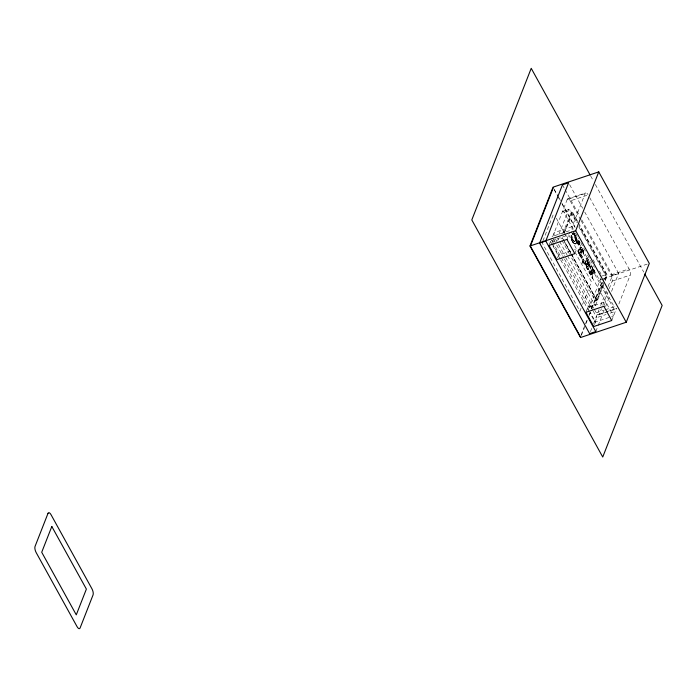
<?xml version="1.0" encoding="UTF-8"?>
<svg xmlns="http://www.w3.org/2000/svg" width="697" height="697" viewBox="0 0 697 697"><rect width="100%" height="100%" fill="white"/><g stroke="black" fill="none" stroke-linecap="round" stroke-linejoin="round"><path stroke-width="0.52" stroke-dasharray="3.48 2.61" d="M593.391 271.063C595.552 280.874 590.917 260.155 593.147 271.839M578.301 243.898L578.222 242.87M579.181 242.303L579.129 241.598L578.858 243.48M581.803 257.411C583.476 255.729 578.266 254.579 580.209 251.756A1.742 0.68 71.5 0 1 580.505 251.817L580.584 251.87A1.316 0.514 71.5 0 1 580.88 252.236L581.045 252.541A4.243 1.664 71.5 0 1 581.368 253.272L581.803 251.965L581.246 249.448A1.211 0.47 71.5 0 1 581.812 249.692L581.873 249.787A1.76 0.688 71.5 0 1 582.073 250.127L582.134 250.258A1.385 0.54 71.5 0 1 582.317 250.781A1.507 0.592 71.5 0 1 582.413 251.329C584.504 257.228 583.685 246.764 580.401 247.235M576.689 241.136L576.646 239.62A5.463 2.143 71.5 0 0 576.463 238.531A5.193 2.039 71.5 0 0 576.001 236.893L574.772 234.305M578.196 243.096L578.44 243.854M583.624 252.872L583.546 253.621L581.664 249.378L582.361 252.096M575.487 239.559L575.33 237.729A2.814 1.106 71.5 0 0 575.042 236.823L574.171 235.246A2.57 1.002 71.5 0 0 573.23 234.689L572.394 233.425M575.304 240.439C577.43 238.993 572.586 233.207 574.424 235.351C575.391 236.806 575.992 238.679 575.434 240.395C572.612 245.614 571.348 230.446 571 237.564A4.348 1.708 71.5 0 0 571.261 238.74L572.028 240.753A7.362 2.884 71.5 0 0 572.734 242.051L573.283 242.861A5.184 2.03 71.5 0 0 574.101 243.706A5.62 2.204 71.5 0 0 574.894 244.089C578.902 241.964 576.131 235.203 573.561 232.598M572.167 236.797L572.159 238.226A2.544 0.993 71.5 0 0 572.289 238.923A2.561 1.002 71.5 0 0 572.594 239.82L572.795 240.247A3.459 1.359 71.5 0 0 573.213 240.962L573.37 241.171A2.744 1.072 71.5 0 0 573.823 241.624L574.546 241.737L573.039 240.413L572.307 236.745L570.939 235.246M581.211 249.787L581.803 251.965L581.368 253.272M583.406 253.664L583.311 250.781L581.603 247.81A3.38 1.324 71.5 0 0 581.063 247.339M587.876 262.63A3.894 1.525 71.5 0 1 588.442 263.989C588.799 262.02 584.87 258.857 585.131 262.821C583.886 265.566 591.073 273.128 587.423 266.899A1.838 0.723 71.5 0 1 587.066 266.829M588.442 263.989L588.686 262.586L586.647 258.892L587.24 257.681L590.089 262.839L589.313 267.23L587.928 264.564A2.1 0.828 71.5 0 0 587.632 263.902L587.362 263.483A1.629 0.636 71.5 0 0 587.005 263.161L586.343 263.605M587.24 257.681L586.787 258.848L588.826 262.542L588.582 263.945L586.508 260.939M589.174 267.282L590.089 262.839M576.558 242.059L576.314 237.389L573.779 232.964A4.74 1.856 71.5 0 0 573.309 232.563M576.776 241.563L576.445 242.495M582.387 260.713L582.753 259.894M585.219 261.898L585.192 264.581A3.746 1.472 71.5 0 0 585.602 265.932L585.985 266.82A5.602 2.196 71.5 0 0 586.595 267.892L587.144 268.615A3.668 1.438 71.5 0 0 588.277 269.181L588.677 269.007M575.583 239.812L574.947 241.258M594.271 273.668L593.905 270.131L591.77 266.646A3.581 1.403 71.5 0 0 591.274 266.428L590.559 267.988L591.143 272.1M579.268 242.643L578.98 243.175M589.313 267.23C587.58 259.842 584.417 265.243 587.684 266.794M578.153 242.634L578.545 241.894M586.421 263.719L586.604 265.914L587.763 266.812M578.162 242.582L578.606 241.754M581.098 249.726L581.699 249.395L581.167 249.561M581.272 249.587L581.063 249.953A1.455 0.566 71.5 0 0 581.193 250.955L581.664 252.009M585.131 261.715L585.672 260.861A3.86 1.516 71.5 0 1 586.316 260.844L586.639 260.896M576.585 242.443L575.975 243.549M579.991 252.096L580.043 253.935L581.045 255.215M579.094 243.183L578.806 243.802M542.946 240.944L553.706 213.5M552.329 244.83L550.247 241.057L551.318 238.33M549.332 244.525L550.761 240.883L551.806 242.783M552.677 236.605L567.184 199.542L585.149 193.539A4.705 1.847 71.5 0 1 588.007 194.576M558.837 234.549L568.63 209.562A2.352 0.924 71.5 0 1 570.155 210.241L576.968 222.57M562.836 233.486L570.991 212.672L572.533 212.149L607.096 274.749L596.998 300.529L595.456 301.043L569.798 254.562M564.039 232.911L572.124 212.289L578.937 224.617M564.37 232.972L572.533 212.149M557.548 257.846L558.611 255.111L573.587 250.11M566.949 239.428L569.798 232.145M572.237 229.871A4.705 1.847 71.5 0 1 572.202 226.586L585.149 193.539M574.798 253.656L576.585 249.108L574.589 249.77M582.614 259.937L583.101 258.988L584.182 260.939L583.555 262.229L583.032 261.288L583.555 262.229M592.197 272.788L591.701 269.73L592.11 268.615L591.709 269.905L592.781 276.247L592.546 278.521L588.765 271.664L589.357 270.453L591.544 274.4L589.357 270.453M581.037 308.257L579.887 311.202L542.179 242.905M582.579 304.336L591.413 281.788L575.705 253.333M585.898 312.3L587.684 307.752L605.649 301.749L604.229 305.382M561.373 257.838L588.085 306.21A2.352 0.924 71.5 0 0 589.601 306.898L600.178 279.906A2.352 0.924 71.5 0 0 600.1 278.033M581.185 334.734L585.114 324.697M585.515 323.696L587.083 319.679M589.052 314.661L589.836 312.657L595.02 322.153L613.508 315.968L568.726 234.88L550.247 241.057M591.413 308.64L602.034 281.536M581.324 335.527L584.452 327.555M586.011 323.565L587.571 319.575M589.139 315.584L590.307 312.596M591.875 308.605L602.034 282.686M595.456 301.043L602.835 282.207M603.227 281.213L605.554 275.271L607.096 274.749M564.736 242.565L596.676 300.416L603.219 283.714M604.761 279.785L606.686 274.879L579.46 225.567M589.601 306.898L595.769 304.833L603.602 284.846M605.17 280.847L606.338 277.85A2.352 0.924 71.5 0 0 605.771 274.74L579.059 226.368M590.429 331.65L591.997 327.634M593.574 323.617L599.08 309.564M600.657 305.547L606.556 290.492M608.124 286.476L612.454 275.437L618.614 273.381L584.748 212.045M595.02 322.153L596.806 317.605L606.05 314.513M594.471 324.706L595.534 321.979L589.253 310.601M594.184 309.093L596.223 312.796A4.705 1.847 71.5 0 0 599.272 314.164L601.424 308.658M602.774 305.216L607.906 292.13M609.256 288.689L612.219 281.118A4.705 1.847 71.5 0 0 611.077 274.897L580.949 220.33M595.804 331.598L597.765 326.579M598.157 325.569L604.064 310.513M605.632 306.497L609.962 295.458M611.539 291.442L618.614 273.381M611.722 320.524L615.285 311.42L570.512 230.332L552.024 236.51M618.858 304.023L630.193 275.106A4.705 1.847 71.5 0 0 629.051 268.885L589.732 197.678M575.339 240.683L574.685 241.606M576.445 242.861L575.792 243.776M578.98 249.665L578.902 249.744A2.919 1.141 71.5 0 1 579.608 249.683A2.805 1.098 71.5 0 1 579.974 249.97C581.211 249.892 577.491 248.986 578.684 251.739C579.068 253.699 579.738 257.062 582.073 257.315M578.432 241.894L578.789 241.484M578.893 249.909C578.275 252.471 579.338 256.4 581.943 257.367M579.904 252.026C581.35 251.321 582.622 254.161 580.061 251.931M580.122 251.852L579.721 252.994A1.847 0.723 71.5 0 0 579.817 253.664L579.86 253.821M578.963 249.787L578.754 249.953A4.26 1.673 71.5 0 0 578.571 250.563A3.738 1.464 71.5 0 0 578.545 251.783L578.832 253.299A3.912 1.533 71.5 0 0 579.216 254.431L580.479 256.653A3.773 1.481 71.5 0 0 581.01 257.176A3.894 1.525 71.5 0 0 581.359 257.367A3.694 1.446 71.5 0 0 581.934 257.367L582.309 257.115M579.878 253.856A1.464 0.575 71.5 0 0 580.61 255.146A1.699 0.662 71.5 0 0 580.906 255.268L581.429 254.928L580.976 255.259M586.674 263.213L586.299 265.479A1.472 0.575 71.5 0 0 586.979 266.759L587.057 266.82M578.188 240.709L578.458 240.482A1.664 0.653 71.5 0 1 579.817 242.844L579.817 243.148A6.36 2.492 71.5 0 1 579.355 244.56L578.98 244.935A1.69 0.662 71.5 0 1 577.682 242.521M578.824 249.84C582.3 250.24 578.632 248.977 580.697 247.147M582.056 257.28L582.413 256.966L581.298 254.971M579.068 244.865L579.111 244.821A6.883 2.701 71.5 0 0 579.442 244.211A6.604 2.588 71.5 0 0 579.625 243.61L579.677 242.791A1.664 0.653 71.5 0 0 578.414 240.526L578.179 240.613A6.308 2.474 71.5 0 0 577.63 241.885L577.56 242.678A1.69 0.662 71.5 0 0 578.754 244.935L579.12 244.882M591.404 274.452A4.156 1.629 71.5 0 0 591.291 273.572L590.42 268.206A4.321 1.69 71.5 0 1 590.612 266.951L590.89 266.533A3.145 1.237 71.5 0 1 591.274 266.428L592.45 267.134L593.766 269.399L594.41 273.625L593.844 269.573L591.344 266.376L590.559 267.988L591.108 271.926M586.456 260.8L585.079 261.941A4.513 1.769 71.5 0 0 585.01 263.335L585.044 263.658M573.326 234.662L572.995 234.845M586.778 263.118L586.813 263.091A1.716 0.671 71.5 0 1 587.005 263.161L588.259 265.862M575.722 243.906L574.241 243.662L572.481 241.319L571.252 238.104L571.07 235.203L571.984 240.299L573.422 242.817L575.034 244.046M573.37 234.645L572.498 233.286M567.68 198.915L585.646 192.912M567.184 199.542A4.705 1.847 71.5 0 1 570.224 200.91L588.198 194.907M562.723 211.304L568.883 209.248M568.63 209.562L562.47 211.618A2.352 0.924 71.5 0 1 563.995 212.306L574.99 232.223M563.995 212.306L570.155 210.241M572.202 226.586L554.228 232.598A4.705 1.847 71.5 0 0 554.263 235.882M562.122 237.825L564.047 240.552M560.893 238.444L562.435 237.93M551.972 240.482A2.352 0.924 71.5 0 0 552.468 241.711L558.628 239.655A2.352 0.924 71.5 0 1 558.201 238.644M583.101 258.988L584.182 260.939M582.858 263.518L582.5 260.852L582.823 263.422L583.424 263.344A2.169 0.854 71.5 0 1 583.11 261.131M588.765 271.664L592.685 278.478L591.579 269.312A2.23 0.871 71.5 0 1 591.622 269.077A2.466 0.967 71.5 0 1 591.753 268.798L591.858 268.693A1.368 0.54 71.5 0 1 592.337 268.859L593.086 270.218A1.472 0.575 71.5 0 1 593.173 270.523A1.298 0.514 71.5 0 1 593.243 270.967M601.659 276.117L605.771 274.74M611.077 274.897L629.051 268.885M603.593 278.695L647.26 264.093M600.178 279.906L603.262 278.878M604.29 278.539L606.338 277.85M612.219 281.118L630.193 275.106M596.676 300.416L564.579 241.502M588.085 306.21L594.245 304.153A2.352 0.924 71.5 0 0 595.769 304.833M596.223 312.796L604.212 310.121M605.205 309.79L614.196 306.785A4.705 1.847 71.5 0 0 616.897 308.675M599.272 314.164L605.257 312.16M606.259 311.829L617.237 308.152M598.775 314.791L616.74 308.78M610.154 313.145L615.285 311.42M588.416 269.138L586.735 267.848L585.245 264.076M580.889 247.165L580.505 247.2A2.814 1.106 71.5 0 0 580.218 247.374A2.919 1.141 71.5 0 0 580.009 247.853A2.518 0.985 71.5 0 0 579.982 248.751L580.357 250.432M581.019 247.208L580.148 247.81L580.488 250.389M580.889 247.252L582.117 248.254M573.683 232.693L574.659 233.861M590.638 175.923L593.269 180.68M595.369 184.487L643.749 272.1M569.641 184.688L582.666 208.272M562.435 184.862L564.518 188.634M565.04 189.575L579.634 215.992M581.716 219.773L612.454 275.437M570.224 200.91L580.435 219.407M570.991 212.672L576.75 223.101M578.85 226.9L605.554 275.271M554.098 189.061L558.262 196.606M558.785 197.547L561.39 202.269M561.913 203.21L574.938 226.804M593.173 259.824L594.733 262.656M599.429 271.15L600.988 273.982M554.237 189.837L556.842 194.55M557.365 195.5L559.97 200.213M562.052 203.986L575.077 227.579M575.513 233.173L578.658 238.862M580.758 242.652L585.471 251.19M587.562 254.989L594.367 267.317M573.343 232.807L614.196 306.785M556.328 218.239L564.178 232.467M564.701 233.417L567.323 238.156M563.481 239.82L570.808 253.098M571.331 254.048L596.998 300.529M561.939 240.334L569.275 253.621M559.674 241.554L567.009 254.832M567.532 255.782L594.245 304.153M555.37 238.818L557.922 243.436M558.436 244.359L564.561 255.459M565.589 257.306L593.67 308.17M553.592 239.341L556.189 244.055M556.711 244.995L564.004 258.195M564.526 259.145L592.642 310.06M593.164 311.001L596.806 317.605M552.468 241.711L560.85 256.888M552.329 243.732L558.611 255.111M587.684 307.752L588.73 309.651M552.852 245.771L560.135 258.97M560.658 259.92L589.296 311.777M587.737 266.716L588.765 268.789M592.067 272.832L592.668 276.604A5.89 2.309 71.5 0 1 592.555 278.521M577.7 242.53L577.708 242.12A6.308 2.474 71.5 0 1 578.205 240.744M583.485 252.732L583.476 252.375A2.936 1.15 71.5 0 0 583.293 251.242L583.232 251.033A4.043 1.586 71.5 0 0 582.579 249.352A5.158 2.021 71.5 0 0 582.169 248.594M580.252 254.753A1.699 0.662 71.5 0 1 580.026 254.361M583.241 263.414A2.169 0.854 71.5 0 1 582.971 261.183M587.832 269.129A3.746 1.464 71.5 0 1 587.493 268.937M586.691 261.061A3.555 1.394 71.5 0 1 587.414 261.863A4.077 1.594 71.5 0 1 587.867 262.63M591.239 272.571L591.544 274.4L591.239 272.571"/><path stroke-width="1.05" d="M529.999 245.997L553.052 187.171L598.749 171.889L649.29 263.422L626.237 322.241L580.54 337.522L529.999 245.997L575.696 230.716L598.749 171.889M553.2 187.946L530.382 246.163L580.401 336.747M539.626 243.079L562.435 184.862L568.595 182.797L545.786 241.014L539.626 243.079L589.636 333.654L595.804 331.598L545.786 241.014M590.115 174.964L531.219 68.315L471.808 219.921L602.739 457.032L662.15 305.434L644.795 274.008M575.696 230.716L626.237 322.241M48.006 513.358L35.05 546.413A4.705 1.847 71.5 0 0 36.2 552.634L77.045 626.612A4.705 1.847 71.5 0 0 80.094 627.98L93.049 594.933A4.705 1.847 71.5 0 0 91.899 588.712L51.047 514.726A4.705 1.847 71.5 0 0 48.006 513.358M51.813 526.488L41.715 552.259L76.278 614.859L86.384 589.087L51.813 526.488M566.949 239.428L548.975 245.431L556.833 259.659L574.798 253.656L566.949 239.428M603.872 306.297L585.898 312.3L593.757 326.527L611.722 320.524L603.872 306.297"/></g></svg>
